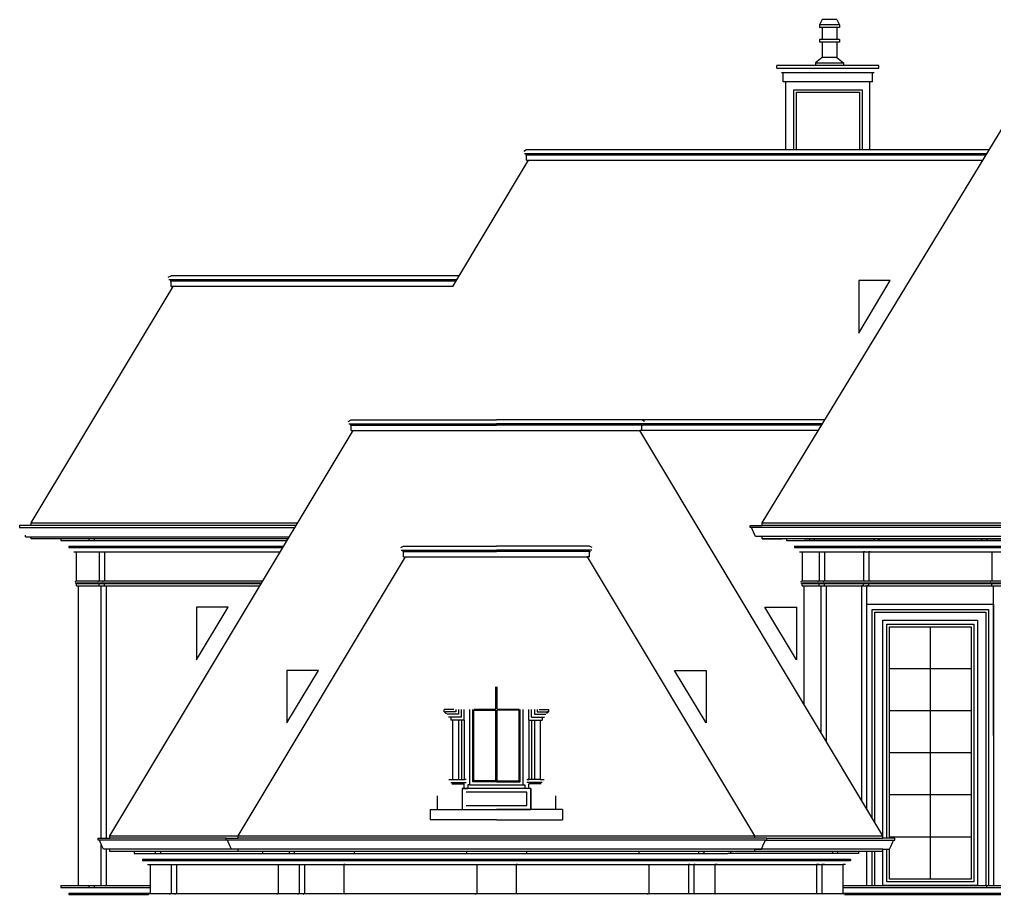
# Model space of a CAD drawing. Header units: metres. Extents: x -770 to 770, y 0 to 641.
# Drawn here: x -750.1 to -379.3, y 304.6 to 637.5 of the extents above; entities that cross this region are included whole.
import ezdxf

# ---------------------------------------------------------------- set-up
doc = ezdxf.new("R2010")
doc.units = ezdxf.units.M

msp = doc.modelspace()

# ---------------------------------------------------------------- linework, layer by layer
at = {"layer": 'EL-Roof'}
for p, q in [((-467.69, 446, -91), (-367.44, 610.75, -143.94)), ((-558.33, 587.45, -73), (-557.24, 588, -73)), ((-558.08, 586.5, -73), (-382.2, 586.5, -158.5)), ((-557.24, 586, -73), (-557.61, 586, -73)), ((-557.24, 588, -73), (-381.28, 588, -158.5)), ((-557.24, 584, -73), (-557.24, 586, -73)), ((-557.24, 586, -73), (-382.5, 586, -158.5)), ((-585.29, 536, -73), (-556.49, 584, -73)), ((-557.24, 584, -73), (-383.72, 584, -158.5)), ((-557.24, 584, -73), (-556.49, 584, -73)), ((-583.79, 538.5, -73), (-693.29, 538.5, -91)), ((-582.89, 540, -73), (-692.44, 540, -91)), ((-584.09, 538, -73), (-692.44, 538, -91)), ((-745.69, 446, -523), (-691.69, 536, -91)), ((-585.29, 536, -73), (-692.44, 536, -91)), ((-624.83, 483.65, -73), (-568.69, 483.65, -73)), ((-623.95, 485.15, -73), (-568.69, 485.15, -73)), ((-623.95, 483.15, -73), (-568.69, 483.15, -73)), ((-443.87, 485.15, -91), (-568.69, 485.15, -73)), ((-444.78, 483.65, -91), (-568.69, 483.65, -73)), ((-513.43, 483.15, -73), (-568.69, 483.15, -73)), ((-715.69, 327, -507.5), (-623.2, 481.15, -73)), ((-623.2, 481.15, -73), (-514.18, 481.15, -73)), ((-421.69, 327, -158.5), (-514.18, 481.15, -73)), ((-750.1, 445.2, -523), (-644.77, 445.2, -73)), ((-745.69, 446, -523), (-644.29, 446, -73)), ((-472.19, 444.25, -91), (-472.19, 445, -91)), ((-472.19, 445, -91), (-467.69, 445, -91)), ((-467.69, 445, -91), (-467.69, 446, -91)), ((-467.69, 446, -91), (-177.44, 446, -158.5)), ((-177.44, 445, -158.5), (-467.69, 445, -91)), ((-750.1, 444.2, -523), (-645.37, 444.2, -73)), ((-747.76, 440.75, -523), (-747.76, 441.29, -523)), ((-471.69, 444.25, -91), (-472.19, 444.25, -91)), ((-177.44, 444.25, -158.5), (-471.69, 444.25, -91)), ((-470.79, 442.2, -91), (-471.69, 444.25, -91)), ((-470.19, 440.86, -91), (-470.79, 442.2, -91)), ((-747.76, 440.75, -523), (-647.44, 440.75, -73)), ((-745.69, 440, -523), (-745.69, 440.75, -523)), ((-647.89, 440, -73), (-745.69, 440, -523)), ((-467.69, 440.86, -91), (-470.19, 440.86, -91)), ((-177.44, 440.86, -158.5), (-467.69, 440.86, -91)), ((-467.69, 440, -91), (-467.69, 440.86, -91)), ((-467.69, 440, -91), (-460.04, 440, -91)), ((-177.44, 440, -158.5), (-467.69, 440, -91)), ((-605.11, 436.6, -73), (-604.02, 437.15, -73)), ((-604.89, 435.65, -73), (-568.69, 435.65, -73)), ((-604.02, 435.15, -73), (-604.39, 435.15, -73)), ((-604.02, 437.15, -73), (-568.69, 437.15, -73)), ((-604.02, 435.15, -73), (-568.69, 435.15, -73)), ((-604.02, 433.15, -73), (-604.02, 435.15, -73)), ((-533.36, 437.15, -73), (-568.69, 437.15, -73)), ((-532.48, 435.65, -73), (-568.69, 435.65, -73)), ((-533.36, 435.15, -73), (-568.69, 435.15, -73)), ((-532.26, 436.6, -73), (-533.36, 437.15, -73)), ((-533.36, 435.15, -73), (-532.98, 435.15, -73)), ((-533.36, 433.15, -73), (-533.36, 435.15, -73)), ((-666.96, 327, -91), (-603.27, 433.15, -73)), ((-604.02, 433.15, -73), (-603.27, 433.15, -73)), ((-603.27, 433.15, -73), (-534.11, 433.15, -73)), ((-533.36, 433.15, -73), (-534.11, 433.15, -73)), ((-470.42, 327, -91), (-534.11, 433.15, -73)), ((-715.69, 326, -507.5), (-715.69, 327, -507.5)), ((-715.69, 327, -507.5), (-421.69, 327, -158.5)), ((-666.96, 326, -91), (-666.96, 327, -91)), ((-470.42, 326, -91), (-470.42, 327, -91)), ((-421.69, 326, -158.5), (-421.69, 327, -158.5)), ((-720.19, 325.25, -507.5), (-720.19, 326, -507.5)), ((-720.19, 326, -507.5), (-715.69, 326, -507.5)), ((-719.69, 325.25, -507.5), (-720.19, 325.25, -507.5)), ((-671.46, 325.25, -91), (-719.69, 325.25, -507.5)), ((-718.79, 323.2, -507.5), (-719.69, 325.25, -507.5)), ((-718.19, 321.86, -507.5), (-718.79, 323.2, -507.5)), ((-671.46, 326, -91), (-715.69, 326, -507.5)), ((-671.46, 325.25, -91), (-671.46, 326, -91)), ((-671.46, 326, -91), (-666.96, 326, -91)), ((-670.96, 325.25, -91), (-671.46, 325.25, -91)), ((-466.41, 325.25, -91), (-670.96, 325.25, -91)), ((-670.06, 323.2, -91), (-670.96, 325.25, -91)), ((-669.46, 321.86, -91), (-670.06, 323.2, -91)), ((-470.42, 326, -91), (-666.96, 326, -91)), ((-465.91, 326, -91), (-470.42, 326, -91)), ((-467.92, 321.86, -91), (-467.32, 323.2, -91)), ((-467.32, 323.2, -91), (-466.41, 325.25, -91)), ((-466.41, 325.25, -91), (-465.91, 325.25, -91)), ((-465.91, 326, -91), (-421.69, 326, -158.5)), ((-465.91, 325.25, -91), (-465.91, 326, -91)), ((-465.91, 325.25, -91), (-417.68, 325.25, -158.5)), ((-417.18, 326, -158.5), (-421.69, 326, -158.5)), ((-419.19, 321.86, -158.5), (-418.58, 323.2, -158.5)), ((-418.58, 323.2, -158.5), (-417.68, 325.25, -158.5)), ((-417.68, 325.25, -158.5), (-417.18, 325.25, -158.5)), ((-417.18, 325.25, -158.5), (-417.18, 326, -158.5)), ((-715.69, 321.86, -507.5), (-718.19, 321.86, -507.5)), ((-421.69, 321.86, -158.5), (-715.69, 321.86, -507.5)), ((-715.69, 321, -507.5), (-715.69, 321.86, -507.5)), ((-421.69, 321, -158.5), (-715.69, 321, -507.5)), ((-666.96, 321.86, -91), (-669.46, 321.86, -91)), ((-666.96, 321, -91), (-666.96, 321.86, -91)), ((-470.42, 321, -91), (-470.42, 321.86, -91)), ((-470.42, 321.86, -91), (-467.92, 321.86, -91)), ((-421.69, 321, -158.5), (-421.69, 321.86, -158.5)), ((-421.69, 321.86, -158.5), (-419.19, 321.86, -158.5))]:
    msp.add_line(p, q, dxfattribs=at)
at = {"layer": 'EL-Trim'}
for p, q in [((-444.82, 637.52, -91), (-445.82, 635.52, -91)), ((-438.26, 635.52, -91), (-445.82, 635.52, -91)), ((-445.82, 635.52, -91), (-445.82, 634.52, -91)), ((-445.82, 634.52, -91), (-444.82, 634.54, -91)), ((-438.26, 634.52, -91), (-445.82, 634.52, -91)), ((-439.26, 637.52, -91), (-444.82, 637.52, -91)), ((-444.82, 634.54, -91), (-444.82, 629.89, -91)), ((-439.26, 637.52, -91), (-438.26, 635.52, -91)), ((-438.26, 634.52, -91), (-439.26, 634.54, -91)), ((-439.26, 634.54, -91), (-439.26, 629.89, -91)), ((-438.26, 635.52, -91), (-438.26, 634.52, -91)), ((-438.26, 629.89, -91), (-445.82, 629.89, -91)), ((-445.82, 629.89, -91), (-445.82, 628.89, -91)), ((-438.26, 628.89, -91), (-445.82, 628.89, -91)), ((-444.82, 628.89, -91), (-444.82, 623.02, -91)), ((-439.26, 628.89, -91), (-439.26, 623.02, -91)), ((-438.26, 629.89, -91), (-438.26, 628.89, -91)), ((-444.82, 623.02, -91), (-447.32, 621.02, -91)), ((-439.26, 623.02, -91), (-444.82, 623.02, -91)), ((-439.26, 623.02, -91), (-436.76, 621.02, -158.5)), ((-462.04, 619.02, -91), (-462.04, 620.02, -91)), ((-423.24, 620.02, -158.5), (-462.04, 620.02, -91)), ((-447.32, 621.02, -91), (-436.76, 621.02, -158.5)), ((-447.32, 621.02, -91), (-447.32, 620.02, -91)), ((-436.76, 621.02, -158.5), (-436.76, 620.02, -158.5)), ((-423.24, 619.02, -158.5), (-423.24, 620.02, -158.5)), ((-462.04, 619.02, -91), (-423.24, 619.02, -158.5)), ((-462.04, 619.02, -91), (-462.04, 619.02, -91)), ((-425.04, 617.22, -158.5), (-460.24, 617.22, -91)), ((-459.64, 613.81, -91), (-459.64, 617.22, -91)), ((-425.64, 613.81, -158.5), (-425.64, 617.22, -158.5)), ((-423.24, 619.02, -158.5), (-423.24, 619.02, -158.5)), ((-425.64, 613.81, -158.5), (-459.64, 613.81, -91)), ((-458.64, 588, -91), (-458.64, 613.81, -91)), ((-426.64, 588, -158.5), (-426.64, 613.81, -158.5)), ((-455.64, 588, -91), (-455.64, 610.81, -91)), ((-455.64, 610.81, -91), (-429.64, 610.81, -158.5)), ((-454.64, 588, -91), (-454.64, 609.81, -91)), ((-454.64, 609.81, -91), (-430.64, 609.81, -158.5)), ((-430.64, 609.81, -158.5), (-430.64, 588, -158.5)), ((-429.64, 610.81, -158.5), (-429.64, 588, -158.5)), ((-693.53, 539.45, -91), (-692.44, 540, -91)), ((-692.44, 538, -91), (-692.81, 538, -91)), ((-692.44, 536, -91), (-692.44, 538, -91)), ((-692.44, 536, -91), (-691.69, 536, -91)), ((-750.1, 445.2, -523), (-750.1, 444.2, -523)), ((-745.69, 445.2, -523), (-745.69, 446, -523)), ((-734.44, 440, -523), (-734.44, 439.25, -523)), ((-734.44, 439.25, -523), (-733.44, 439.25, -523)), ((-733.44, 439.25, -523), (-648.34, 439.25, -73)), ((-723.69, 440, -507.5), (-723.69, 439.25, -507.5)), ((-723.69, 439.25, -507.5), (-723.19, 439.25, -507.5)), ((-721.69, 440, -507.5), (-721.69, 439.25, -507.5)), ((-721.69, 439.25, -507.5), (-721.19, 439.25, -507.5)), ((-731.31, 437.13, -523), (-731.31, 436.63, -523)), ((-731.31, 437.13, -523), (-649.61, 437.13, -73)), ((-731.31, 436.63, -523), (-649.91, 436.63, -73)), ((-729.44, 435, -523), (-650.89, 435, -73)), ((-728.44, 424, -523), (-728.44, 435, -523)), ((-721.69, 437.13, -507.5), (-721.69, 436.63, -507.5)), ((-719.81, 435, -507.5), (-719.81, 424, -507.5)), ((-719.69, 437.13, -507.5), (-719.69, 436.63, -507.5)), ((-717.81, 435, -507.5), (-717.81, 424, -507.5)), ((-728.99, 423.73, -523), (-728.44, 424, -523)), ((-728.88, 423.25, -523), (-657.94, 423.25, -91)), ((-728.63, 423, -523), (-658.09, 423, -91)), ((-728.44, 424, -523), (-657.49, 424, -91)), ((-728.44, 422, -523), (-728.44, 423, -523)), ((-720.36, 423.73, -507.5), (-719.81, 424, -507.5)), ((-719.81, 422, -507.5), (-719.81, 423, -507.5)), ((-718.36, 423.73, -507.5), (-717.81, 424, -507.5)), ((-717.81, 422, -507.5), (-717.81, 423, -507.5)), ((-728.44, 422, -523), (-658.69, 422, -91)), ((-727.69, 308, -507.5), (-727.69, 422, -507.5)), ((-719.06, 326, -507.5), (-719.06, 422, -507.5)), ((-717.06, 326, -507.5), (-717.06, 422, -507.5)), ((-719.06, 308, -507.5), (-719.06, 323.42, -507.5)), ((-717.06, 308, -507.5), (-717.06, 321.87, -507.5)), ((-734.44, 308, -523), (-734.44, 307.25, -523)), ((-734.44, 308, -523), (-700.44, 308, -507.5)), ((-723.69, 308, -507.5), (-723.69, 307.25, -507.5)), ((-721.69, 308, -507.5), (-721.69, 307.25, -507.5)), ((-734.44, 307.25, -523), (-700.44, 307.25, -507.5)), ((-731.31, 305.13, -523), (-731.31, 304.63, -523)), ((-731.31, 305.13, -523), (-700.44, 305.13, -507.5)), ((-731.28, 304.63, -523), (-701.09, 304.63, -507.5)), ((-721.69, 305.13, -507.5), (-721.69, 304.63, -507.5)), ((-719.69, 305.13, -507.5), (-719.69, 304.63, -507.5))]:
    msp.add_line(p, q, dxfattribs=at)
at = {"layer": 'EL-Window'}
for p, q in [((-421.69, 326, -158.5), (-421.69, 409, -158.5)), ((-421.69, 409, -158.5), (-385.69, 409, -158.5)), ((-385.69, 409, -158.5), (-385.69, 308, -158.5)), ((-420.19, 326, -158.5), (-420.19, 407.5, -158.5)), ((-420.19, 407.5, -158.5), (-387.19, 407.5, -158.5)), ((-419.19, 326, -158.5), (-419.19, 406.5, -158.5)), ((-419.19, 406.5, -158.5), (-388.19, 406.5, -158.5)), ((-403.69, 406.5, -158.5), (-403.69, 310.5, -158.5)), ((-388.19, 406.5, -158.5), (-388.19, 310.5, -158.5)), ((-387.19, 407.5, -158.5), (-387.19, 309.5, -158.5)), ((-388.19, 390.5, -158.5), (-419.19, 390.5, -158.5)), ((-388.19, 374.5, -158.5), (-419.19, 374.5, -158.5)), ((-388.19, 358.5, -158.5), (-419.19, 358.5, -158.5)), ((-388.19, 342.5, -158.5), (-419.19, 342.5, -158.5)), ((-388.19, 326.5, -158.5), (-419.19, 326.5, -158.5)), ((-421.69, 308, -158.5), (-421.69, 321.86, -158.5)), ((-420.19, 309.5, -158.5), (-420.19, 321.86, -158.5)), ((-419.19, 310.5, -158.5), (-419.19, 321.86, -158.5)), ((-385.69, 308, -158.5), (-421.69, 308, -158.5)), ((-387.19, 309.5, -158.5), (-420.19, 309.5, -158.5)), ((-388.19, 310.5, -158.5), (-419.19, 310.5, -158.5))]:
    msp.add_line(p, q, dxfattribs=at)
at = {"layer": 'FP-Note'}
for p, q in [((-418.89, 538.2, -158.5), (-430.89, 538.2, -158.5)), ((-430.89, 538.2, -158.5), (-430.89, 518.2, -158.5)), ((-430.89, 518.2, -158.5), (-418.89, 538.2, -158.5)), ((-670.77, 413.9, -91), (-682.77, 413.9, -91)), ((-682.77, 413.9, -91), (-682.77, 393.9, -91)), ((-682.77, 393.9, -91), (-670.77, 413.9, -91)), ((-466.6, 413.9, -91), (-454.6, 413.9, -91)), ((-454.6, 393.9, -91), (-466.6, 413.9, -91)), ((-454.6, 413.9, -91), (-454.6, 393.9, -91)), ((-636.44, 389.9, -73), (-648.44, 389.9, -73)), ((-648.44, 389.9, -73), (-648.44, 369.9, -73)), ((-648.44, 369.9, -73), (-636.44, 389.9, -73)), ((-500.93, 389.9, -73), (-488.93, 389.9, -73)), ((-488.93, 369.9, -73), (-500.93, 389.9, -73)), ((-488.93, 389.9, -73), (-488.93, 369.9, -73))]:
    msp.add_line(p, q, dxfattribs=at)
at = {"layer": 'FP-Proposed Wall'}
for p, q in [((-625.05, 484.6, -73), (-623.95, 485.15, -73)), ((-623.95, 483.15, -73), (-624.33, 483.15, -73)), ((-623.95, 481.15, -73), (-623.95, 483.15, -73)), ((-512.33, 484.6, -73), (-513.43, 485.15, -73)), ((-513.43, 483.15, -73), (-513.05, 483.15, -73)), ((-513.43, 481.15, -73), (-513.43, 483.15, -73)), ((-445.08, 483.15, -91), (-513.05, 483.15, -73)), ((-623.95, 481.15, -73), (-623.2, 481.15, -73)), ((-513.43, 481.15, -73), (-514.18, 481.15, -73)), ((-446.3, 481.15, -91), (-513.43, 481.15, -73)), ((-458.44, 440, -91), (-458.44, 439.25, -91)), ((-458.44, 439.25, -91), (-457.44, 439.25, -91)), ((-457.44, 439.25, -91), (-177.44, 439.25, -158.5)), ((-451.69, 440, -91), (-177.44, 440, -158.5)), ((-447.82, 440, -91), (-447.82, 439.25, -91)), ((-425.16, 440, -158.5), (-425.16, 439.25, -158.5)), ((-382.22, 440, -158.5), (-382.22, 439.25, -158.5)), ((-455.31, 437.12, -91), (-101.09, 437.12)), ((-455.31, 437.12, -91), (-455.31, 436.62, -91)), ((-455.31, 436.62, -91), (-177.44, 436.62, -158.5)), ((-453.44, 435, -91), (-452.44, 435, -91)), ((-452.44, 435, -91), (-452.44, 424, -91)), ((-452.44, 435, -91), (-176.69, 435, -115.5)), ((-445.81, 437.12, -91), (-445.81, 436.62, -91)), ((-444.44, 435, -91), (-443.94, 435, -91)), ((-443.94, 435, -91), (-443.94, 424, -91)), ((-429.04, 435, -158.5), (-429.04, 424, -158.5)), ((-428.54, 435, -158.5), (-429.04, 435, -158.5)), ((-427.16, 437.12, -158.5), (-427.16, 436.62, -158.5)), ((-380.21, 437.12, -158.5), (-380.21, 436.62, -158.5)), ((-452.98, 423.72, -91), (-452.44, 424, -91)), ((-452.88, 423.25, -91), (-176.69, 423.25, -115.5)), ((-452.44, 423, -91), (-452.63, 423, -91)), ((-452.44, 424, -91), (-176.69, 424, -115.5)), ((-452.44, 423, -91), (-176.69, 423, -115.5)), ((-452.44, 422, -91), (-452.44, 423, -91)), ((-444.49, 423.72, -91), (-443.94, 424, -91)), ((-443.94, 422, -91), (-443.94, 423, -91)), ((-428.49, 423.72, -158.5), (-429.04, 424, -158.5)), ((-429.04, 422, -158.5), (-429.04, 423, -158.5)), ((-452.44, 422, -91), (-451.69, 422, -91)), ((-451.69, 377, -91), (-451.69, 422, -91)), ((-451.69, 422, -91), (-176.69, 422, -115.5)), ((-443.94, 422, -91), (-443.19, 422, -91)), ((-443.19, 362.83, -91), (-443.19, 422, -91)), ((-429.04, 422, -158.5), (-429.79, 422, -158.5)), ((-429.79, 340.5, -158.5), (-429.79, 422, -158.5)), ((-425.79, 333.83, -158.5), (-425.79, 413.1, -158.5)), ((-425.79, 413.1, -158.5), (-381.59, 413.1, -158.5)), ((-424.79, 332.16, -158.5), (-424.79, 412.1, -158.5)), ((-424.79, 412.1, -158.5), (-382.59, 412.1, -158.5)), ((-382.59, 412.1, -158.5), (-382.59, 308, -158.5)), ((-381.59, 413.1, -158.5), (-381.59, 308, -158.5)), ((-568.92, 375.19, -73), (-568.92, 383.62, -73)), ((-568.46, 375.19, -73), (-568.46, 383.62, -73)), ((-588.56, 374.13, -73), (-588.56, 374.96, -73)), ((-584.95, 374.96, -73), (-588.56, 374.96, -73)), ((-584.12, 374.96, -73), (-584.12, 374.13, -73)), ((-583.19, 374.96, -73), (-583.19, 373.2, -73)), ((-582.05, 372.06, -73), (-582.05, 374.96, -73)), ((-580.97, 370.97, -73), (-580.97, 374.96, -73)), ((-578.8, 346.39, -73), (-578.8, 374.96, -73)), ((-577.72, 347.48, -73), (-577.72, 374.96, -73)), ((-577.36, 347.84, -73), (-577.36, 374.73, -73)), ((-577.36, 374.73, -73), (-568.92, 374.73, -73)), ((-577.35, 375.19, -73), (-568.92, 375.19, -73)), ((-568.92, 347.84, -73), (-568.92, 374.73, -73)), ((-568.46, 375.19, -73), (-560.02, 375.19, -73)), ((-568.46, 347.84, -73), (-568.46, 374.73, -73)), ((-560.02, 374.73, -73), (-568.46, 374.73, -73)), ((-560.02, 347.84, -73), (-560.02, 374.73, -73)), ((-559.66, 347.48, -73), (-559.66, 374.96, -73)), ((-558.57, 346.39, -73), (-558.57, 374.96, -73)), ((-556.4, 370.97, -73), (-556.4, 374.96, -73)), ((-555.32, 372.06, -73), (-555.32, 374.96, -73)), ((-554.18, 374.96, -73), (-554.18, 373.2, -73)), ((-553.25, 374.96, -73), (-553.25, 374.13, -73)), ((-552.42, 374.96, -73), (-548.81, 374.96, -73)), ((-548.81, 374.13, -73), (-548.81, 374.96, -73)), ((-588.56, 374.13, -73), (-588.15, 374.13, -73)), ((-588.15, 374.13, -73), (-588.15, 373.71, -73)), ((-584.12, 374.13, -73), (-588.15, 374.13, -73)), ((-588.15, 373.71, -73), (-587.74, 373.51, -73)), ((-583.19, 373.2, -73), (-587.43, 373.2, -73)), ((-586.08, 372.06, -73), (-586.91, 372.06, -73)), ((-586.08, 372.06, -73), (-586.08, 370.97, -73)), ((-582.05, 372.06, -73), (-586.08, 372.06, -73)), ((-585.36, 370.97, -73), (-586.08, 370.97, -73)), ((-585.36, 370.97, -73), (-585.36, 348.33, -73)), ((-580.97, 370.97, -73), (-585.36, 370.97, -73)), ((-583.14, 370.97, -73), (-583.14, 348.33, -73)), ((-582.05, 370.97, -73), (-582.05, 348.33, -73)), ((-580.97, 370.97, -73), (-580.97, 348.33, -73)), ((-556.4, 370.97, -73), (-556.4, 348.33, -73)), ((-556.4, 370.97, -73), (-552.02, 370.97, -73)), ((-555.32, 372.06, -73), (-551.29, 372.06, -73)), ((-555.32, 370.97, -73), (-555.32, 348.33, -73)), ((-554.24, 370.97, -73), (-554.24, 348.33, -73)), ((-554.18, 373.2, -73), (-549.95, 373.2, -73)), ((-553.25, 374.13, -73), (-549.22, 374.13, -73)), ((-552.02, 370.97, -73), (-552.02, 348.33, -73)), ((-552.02, 370.97, -73), (-551.29, 370.97, -73)), ((-551.29, 372.06, -73), (-551.29, 370.97, -73)), ((-551.29, 372.06, -73), (-550.47, 372.06, -73)), ((-549.22, 373.71, -73), (-549.64, 373.51, -73)), ((-549.22, 374.13, -73), (-549.22, 373.71, -73)), ((-548.81, 374.13, -73), (-549.22, 374.13, -73)), ((-586.8, 348.33, -73), (-585.36, 348.33, -73)), ((-586.05, 347.24, -73), (-580.61, 347.24, -73)), ((-585.7, 346.7, -73), (-580.97, 346.7, -73)), ((-585.36, 348.33, -73), (-580.61, 348.33, -73)), ((-581.69, 344.95, -73), (-581.69, 337, -73)), ((-581.69, 344.95, -73), (-580.97, 344.95, -73)), ((-579.52, 344.95, -73), (-581.69, 344.95, -73)), ((-581.69, 344.95, -73), (-581.69, 337, -73)), ((-580.25, 348.33, -73), (-580.97, 348.33, -73)), ((-580.97, 344.95, -73), (-580.97, 346.7, -73)), ((-580.97, 344.95, -73), (-579.52, 344.95, -73)), ((-580.61, 347.24, -73), (-580.25, 347.24, -73)), ((-578.8, 346.39, -73), (-579.52, 346.39, -73)), ((-579.52, 346.39, -73), (-579.52, 344.95, -73)), ((-557.85, 344.95, -73), (-579.52, 344.95, -73)), ((-578.8, 346.39, -73), (-558.57, 346.39, -73)), ((-568.69, 347.48, -73), (-577.72, 347.48, -73)), ((-568.69, 347.84, -73), (-577.36, 347.84, -73)), ((-568.69, 347.84, -73), (-560.02, 347.84, -73)), ((-568.69, 347.48, -73), (-559.66, 347.48, -73)), ((-558.57, 346.39, -73), (-557.85, 346.39, -73)), ((-557.85, 346.39, -73), (-557.85, 344.95, -73)), ((-555.68, 344.95, -73), (-557.85, 344.95, -73)), ((-556.4, 344.95, -73), (-557.85, 344.95, -73)), ((-557.13, 348.33, -73), (-556.4, 348.33, -73)), ((-556.77, 347.24, -73), (-557.13, 347.24, -73)), ((-552.02, 348.33, -73), (-556.77, 348.33, -73)), ((-551.33, 347.24, -73), (-556.77, 347.24, -73)), ((-556.4, 344.95, -73), (-556.4, 346.7, -73)), ((-551.68, 346.7, -73), (-556.4, 346.7, -73)), ((-555.68, 344.95, -73), (-556.4, 344.95, -73)), ((-555.68, 344.95, -73), (-555.68, 337, -73)), ((-555.68, 337, -73), (-555.68, 344.95, -73)), ((-552.02, 348.33, -73), (-550.57, 348.33, -73)), ((-591.2, 342.19, -73), (-591.2, 337, -73)), ((-557.13, 343.5, -73), (-580.25, 343.5, -73)), ((-557.13, 338.44, -73), (-557.13, 343.5, -73)), ((-546.18, 342.19, -73), (-546.18, 337, -73)), ((-580.25, 338.44, -73), (-557.13, 338.44, -73)), ((-593.86, 337, -73), (-593.86, 333, -73)), ((-593.86, 337, -73), (-591.2, 337, -73)), ((-591.2, 337, -73), (-568.69, 337, -73)), ((-581.69, 337, -73), (-555.68, 337, -73)), ((-546.18, 337, -73), (-568.69, 337, -73)), ((-543.52, 337, -73), (-546.18, 337, -73)), ((-543.52, 337, -73), (-543.52, 333, -73)), ((-568.69, 333, -73), (-593.86, 333, -73)), ((-568.69, 333, -73), (-543.52, 333, -73)), ((-706.44, 321, -507.5), (-706.44, 320.25, -507.5)), ((-706.44, 320.25, -507.5), (-705.44, 320.25, -507.5)), ((-705.44, 320.25, -507.5), (-657.71, 320.25, -91)), ((-696.44, 321, -91), (-696.44, 320.25, -91)), ((-657.71, 321, -91), (-657.71, 320.25, -91)), ((-657.71, 320.25, -91), (-656.71, 320.25, -91)), ((-656.71, 320.25, -91), (-480.67, 320.25, -91)), ((-645.58, 321, -73), (-645.58, 320.25, -73)), ((-622.81, 321, -73), (-622.81, 320.25, -73)), ((-580.06, 321, -73), (-580.06, 320.25, -73)), ((-557.31, 321, -73), (-557.31, 320.25, -73)), ((-514.57, 321, -73), (-514.57, 320.25, -73)), ((-491.79, 321, -73), (-491.79, 320.25, -73)), ((-479.67, 320.25, -91), (-480.67, 320.25, -91)), ((-479.67, 321, -91), (-479.67, 320.25, -91)), ((-431.94, 320.25, -158.5), (-479.67, 320.25, -91)), ((-440.94, 321, -91), (-440.94, 320.25, -91)), ((-430.94, 320.25, -158.5), (-431.94, 320.25, -158.5)), ((-430.94, 321, -158.5), (-430.94, 320.25, -158.5)), ((-425.79, 308, -158.5), (-425.79, 321, -158.5)), ((-424.79, 308, -158.5), (-424.79, 321, -158.5)), ((-703.31, 318.12, -507.5), (-703.31, 317.62, -507.5)), ((-703.31, 318.12, -507.5), (-434.06, 318.12, -158.5)), ((-703.31, 317.62, -507.5), (-434.06, 317.62, -158.5)), ((-701.44, 316, -507.5), (-700.44, 316, -507.5)), ((-700.44, 316, -507.5), (-700.44, 305, -507.5)), ((-700.44, 316, -507.5), (-436.94, 316, -158.5)), ((-693.31, 318.12, -91), (-693.31, 317.62, -91)), ((-691.44, 316, -91), (-690.44, 316, -91)), ((-690.44, 316, -91), (-690.44, 305, -91)), ((-654.58, 318.12, -91), (-654.58, 317.62, -91)), ((-652.71, 316, -91), (-651.71, 316, -91)), ((-651.71, 316, -91), (-651.71, 305, -91)), ((-643.58, 318.12, -73), (-643.58, 317.62, -73)), ((-642.21, 316, -73), (-641.71, 316, -73)), ((-641.71, 316, -73), (-641.71, 305, -73)), ((-626.69, 316, -73), (-626.69, 305, -73)), ((-626.19, 316, -73), (-626.69, 316, -73)), ((-624.81, 318.12, -73), (-624.81, 317.62, -73)), ((-578.06, 318.12, -73), (-578.06, 317.62, -73)), ((-576.69, 316, -73), (-576.19, 316, -73)), ((-576.19, 316, -73), (-576.19, 305, -73)), ((-561.19, 316, -73), (-561.19, 305, -73)), ((-560.69, 316, -73), (-561.19, 316, -73)), ((-559.31, 318.12, -73), (-559.31, 317.62, -73)), ((-512.56, 318.12, -73), (-512.56, 317.62, -73)), ((-511.19, 316, -73), (-510.69, 316, -73)), ((-510.69, 316, -73), (-510.69, 305, -73)), ((-495.67, 316, -73), (-495.67, 305, -73)), ((-495.17, 316, -73), (-495.67, 316, -73)), ((-493.79, 318.12, -73), (-493.79, 317.62, -73)), ((-485.67, 316, -91), (-485.67, 305, -91)), ((-484.67, 316, -91), (-485.67, 316, -91)), ((-482.79, 318.12, -91), (-482.79, 317.62, -91)), ((-446.94, 316, -91), (-446.94, 305, -91)), ((-445.94, 316, -91), (-446.94, 316, -91)), ((-444.06, 318.12, -91), (-444.06, 317.62, -91)), ((-436.94, 316, -158.5), (-436.94, 305, -158.5)), ((-435.94, 316, -158.5), (-436.94, 316, -158.5)), ((-434.06, 318.12, -158.5), (-434.06, 317.62, -158.5)), ((-436.94, 308, -158.5), (-307.19, 308, -113.55)), ((-382.32, 308, -158.5), (-382.32, 307.25, -158.5)), ((-700.99, 304.72, -507.5), (-700.44, 305, -507.5)), ((-700.44, 305, -507.5), (-436.94, 305, -158.5)), ((-690.99, 304.72, -91), (-690.44, 305, -91)), ((-652.25, 304.72, -91), (-651.71, 305, -91)), ((-642.25, 304.72, -73), (-641.71, 305, -73)), ((-626.14, 304.72, -73), (-626.69, 305, -73)), ((-576.73, 304.72, -73), (-576.19, 305, -73)), ((-560.64, 304.72, -73), (-561.19, 305, -73)), ((-511.24, 304.72, -73), (-510.69, 305, -73)), ((-495.12, 304.72, -73), (-495.67, 305, -73)), ((-485.12, 304.72, -91), (-485.67, 305, -91)), ((-446.39, 304.72, -91), (-446.94, 305, -91)), ((-436.94, 307.25, -158.5), (-307.19, 307.25, -113.55)), ((-436.94, 305.12, -158.5), (-307.19, 305.12, -113.55)), ((-436.39, 304.72, -158.5), (-436.94, 305, -158.5)), ((-436.28, 304.62, -158.5), (-307.19, 304.62, -113.55)), ((-382.32, 307.25, -158.5), (-381.82, 307.25, -158.5)), ((-380.31, 305.12, -158.5), (-380.31, 304.62, -158.5))]:
    msp.add_line(p, q, dxfattribs=at)
at = {"layer": 'FP-Stair'}
for p, q in [((-449.82, 440, -91), (-449.82, 439.25, -91)), ((-449.82, 439.25, -91), (-449.32, 439.25, -91)), ((-423.16, 439.25, -158.5), (-423.66, 439.25, -158.5)), ((-423.16, 440, -158.5), (-423.16, 439.25, -158.5)), ((-384.22, 440, -158.5), (-384.22, 439.25, -158.5)), ((-384.22, 439.25, -158.5), (-383.72, 439.25, -158.5)), ((-447.81, 437.12, -91), (-447.81, 436.62, -91)), ((-446.44, 435, -91), (-445.94, 435, -91)), ((-445.94, 435, -91), (-445.94, 424, -91)), ((-427.04, 435, -158.5), (-427.04, 424, -158.5)), ((-426.54, 435, -158.5), (-427.04, 435, -158.5)), ((-425.16, 437.12, -158.5), (-425.16, 436.62, -158.5)), ((-382.21, 437.12, -158.5), (-382.21, 436.62, -158.5)), ((-380.84, 435, -158.5), (-380.34, 435, -158.5)), ((-380.34, 435, -158.5), (-380.34, 424, -158.5)), ((-446.49, 423.72, -91), (-445.94, 424, -91)), ((-445.94, 423, -91), (-446.13, 423, -91)), ((-445.94, 422, -91), (-445.94, 423, -91)), ((-426.49, 423.72, -158.5), (-427.04, 424, -158.5)), ((-427.04, 423, -158.5), (-426.85, 423, -158.5)), ((-427.04, 422, -158.5), (-427.04, 423, -158.5)), ((-380.89, 423.72, -158.5), (-380.34, 424, -158.5)), ((-380.34, 423, -158.5), (-380.53, 423, -158.5)), ((-380.34, 422, -158.5), (-380.34, 423, -158.5)), ((-445.94, 422, -91), (-445.19, 422, -91)), ((-445.19, 366.17, -91), (-445.19, 422, -91)), ((-427.79, 337.16, -158.5), (-427.79, 422, -158.5)), ((-427.04, 422, -158.5), (-427.79, 422, -158.5)), ((-380.34, 422, -158.5), (-379.59, 422, -158.5)), ((-379.56, 308, -158.5), (-379.59, 422, -158.5)), ((-427.79, 337.16, -158.5), (-427.79, 415.1, -158.5)), ((-427.79, 415.1, -158.5), (-379.59, 415.1, -158.5)), ((-379.59, 415.1, -158.5), (-379.59, 308, -158.5)), ((-698.44, 321, -91), (-698.44, 320.25, -91)), ((-698.44, 320.25, -91), (-697.44, 320.25, -91)), ((-647.58, 321, -73), (-647.58, 320.25, -73)), ((-647.58, 320.25, -73), (-647.08, 320.25, -73)), ((-489.79, 320.25, -73), (-490.29, 320.25, -73)), ((-489.79, 321, -73), (-489.79, 320.25, -73)), ((-438.94, 320.25, -91), (-439.94, 320.25, -91)), ((-438.94, 321, -91), (-438.94, 320.25, -91)), ((-427.79, 308, -158.5), (-427.79, 321, -158.5)), ((-695.31, 318.12, -91), (-695.31, 317.62, -91)), ((-693.44, 316, -91), (-692.44, 316, -91)), ((-692.44, 316, -91), (-692.44, 305, -91)), ((-645.58, 318.12, -73), (-645.58, 317.62, -73)), ((-644.21, 316, -73), (-643.71, 316, -73)), ((-643.71, 316, -73), (-643.71, 305, -73)), ((-493.67, 316, -73), (-493.67, 305, -73)), ((-493.17, 316, -73), (-493.67, 316, -73)), ((-491.79, 318.12, -73), (-491.79, 317.62, -73)), ((-444.94, 316, -91), (-444.94, 305, -91)), ((-443.94, 316, -91), (-444.94, 316, -91)), ((-442.06, 318.12, -91), (-442.06, 317.62, -91)), ((-692.99, 304.72, -91), (-692.44, 305, -91)), ((-644.25, 304.72, -73), (-643.71, 305, -73)), ((-493.12, 304.72, -73), (-493.67, 305, -73)), ((-444.39, 304.72, -91), (-444.94, 305, -91))]:
    msp.add_line(p, q, dxfattribs=at)

doc.saveas('drawing.dxf')
